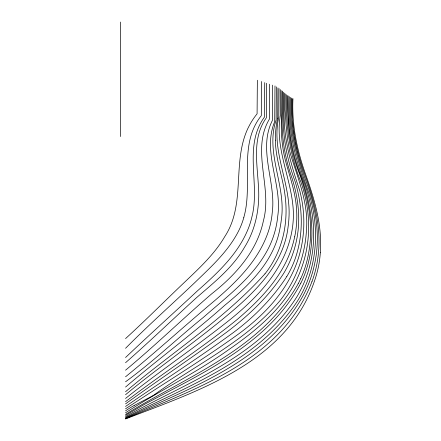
<?xml version="1.0" encoding="UTF-8"?>
<svg xmlns="http://www.w3.org/2000/svg" width="441" height="441" viewBox="0 0 441 441"><rect width="100%" height="100%" fill="white"/><g stroke="black" fill="none" stroke-linecap="round" stroke-linejoin="round"><path stroke-width="0.66" d="M288.26 95.967C287.444 123.265 290.95 150.789 301.021 176.301C309.808 200.286 314.35 226.244 310.536 251.706A105.344 105.344 0 0 1 300.883 283.116M289.351 96.689C287.934 126.606 294.009 156.274 304.808 184.084C313.512 209.161 316.555 236.58 310.519 262.621A117.703 117.703 0 0 1 309.946 265.047A116.192 116.192 0 0 1 309.317 267.466L308.408 270.664A115.095 115.095 0 0 1 307.664 273.045L306.026 277.753A114.583 114.583 0 0 1 305.128 280.079A115.729 115.729 0 0 1 302.509 286.176A113.916 113.916 0 0 1 296.672 297.146C257.682 358.169 185.915 382.909 125.553 416.536M257.357 80.245L257.086 113.833A69.777 69.777 0 0 0 248.206 127.818L247.941 128.309A74.16 74.16 0 0 0 247.247 129.819C232.17 163.809 245.929 204.343 224.739 236.646C214.894 253.536 200.473 267.048 186.466 280.432C166.048 299.704 146.313 319.681 125.553 338.589M261.563 81.502L261.293 115.674C237.953 144.946 253.404 184.095 243.823 217.391M264.732 82.605L264.457 117.058C243.074 146.434 260.344 183.98 251.96 216.685A79.766 79.766 0 0 1 249.534 225.224L249.137 226.338A83.068 83.068 0 0 1 248.3 228.548C238.157 253.999 217.523 273.106 197.43 290.867C173.528 313.138 149.24 335 125.553 357.508M266.601 83.239L266.325 117.879C252.219 137.344 257.053 162.69 258.36 184.977C260.091 206.531 256.116 228.807 244.507 247.28C232.655 267.88 213.72 282.747 196.069 298.072C172.525 319.571 149.51 341.648 125.553 362.695M269.616 84.192L269.335 119.197C250.863 150.403 272.444 187.089 263.498 220.423A89.176 89.176 0 0 1 263.09 222.247C256.453 251.943 235.092 275.366 211.851 293.7C182.717 318.788 155.116 345.606 125.553 370.192M272.632 85.124L272.345 120.514C257.616 149.868 276.336 182.017 272.229 212.782A87.77 87.77 0 0 1 271.882 215.963A80.924 80.924 0 0 1 269.468 227.854A83.911 83.911 0 0 1 268.734 230.307L268.541 230.919A86.16 86.16 0 0 1 267.93 232.743A89.628 89.628 0 0 1 267.279 234.557C257.213 261.634 235.99 282.383 214.508 300.795C184.592 325.816 155.8 352.166 125.553 376.79M274.991 85.918L274.704 121.545C261.982 152.492 282.488 184.371 277.753 216.129A91.397 91.397 0 0 1 277.538 218.086L277.372 219.392A93.972 93.972 0 0 1 277.086 221.343L276.871 222.644A93.63 93.63 0 0 1 276.518 224.585L276.264 225.875A92.555 92.555 0 0 1 275.537 229.083L275.217 230.356A90.769 90.769 0 0 1 274.335 233.526L273.949 234.783A88.729 88.729 0 0 1 269.953 245.202C255.763 275.504 227.815 295.839 203.389 317.36C177.188 338.539 152.823 361.912 125.553 381.768M276.397 86.894L276.132 119.963C264.936 153.203 286.523 186.069 281.319 219.723A94.01 94.01 0 0 1 280.785 223.741L280.454 225.742A94.165 94.165 0 0 1 280.079 227.743C274.583 260.719 249.545 284.98 224.86 305.216C192.816 333.765 158.154 359.161 125.553 387.049M277.703 118.21L277.946 87.891M279.043 88.597L278.817 116.975C270.829 151.296 291.104 183.456 288.965 217.6A96.7 96.7 0 0 1 288.844 219.712L288.734 221.117A97.014 97.014 0 0 1 288.375 224.634A96.783 96.783 0 0 1 288.1 226.735C284.07 262.489 257.809 289.395 231.745 311.605C197.502 340.744 160.133 365.958 125.553 394.695M280.592 89.6L280.388 115.228C274.33 149.196 292.427 179.752 293.392 213.014A93.564 93.564 0 0 1 291.242 234.469A97.61 97.61 0 0 1 290.751 236.585A100.421 100.421 0 0 1 290.217 238.697C281.7 271.843 257.064 297.559 231.288 318.628C196.791 346.213 160.055 370.859 125.553 398.438M281.827 90.581L281.639 113.839C280.697 129.671 281.556 145.734 285.581 161.119C289.974 177.128 295.674 192.993 296.578 209.718A104.787 104.787 0 0 1 296.705 211.917A98.354 98.354 0 0 1 294.687 236.806M282.516 91.309L282.339 113.056C281.099 135.387 284.726 157.718 292.229 178.748C298.502 198.885 300.944 220.621 296.297 241.376A106.843 106.843 0 0 1 295.795 243.581A106.783 106.783 0 0 1 295.255 245.769A106 106 0 0 1 294.665 247.947L294.246 249.391A105.068 105.068 0 0 1 293.585 251.546L292.377 255.102A103.381 103.381 0 0 1 288.976 263.42A99.473 99.473 0 0 1 283.739 273.293C269.192 296.093 249.204 314.995 227.821 331.34C194.233 356.212 159.383 379.326 125.553 403.873M283.409 92.224L283.249 112.047C282.427 135.822 286.953 159.377 295.139 181.642C301.914 203.907 303.568 228.063 297.609 250.709A97.026 97.026 0 0 1 286.81 276.507M284.307 93.095L284.164 111.033C283.293 138.463 291.049 164.807 299.693 190.495C306.297 215.638 305.144 242.93 295.178 267.042A108.293 108.293 0 0 1 294.279 269.175C282.356 296.341 260.752 317.989 236.977 335.127C200.809 361.124 162.685 384.227 125.553 408.796M285.266 93.905L285.134 109.952L286.137 125.547L287.615 139.582L289.72 151.098A108.872 108.872 0 0 0 290.272 153.369C297.774 178.39 308.766 203.384 306.456 230.141C305.1 255.675 295.878 280.845 279.848 300.828C245.698 341.527 196.344 364.244 154.047 394.927A98.481 98.481 0 0 1 150.116 397.176L134.119 405.505M290.437 97.389C288.425 129.963 297.504 161.61 308.491 191.89C317.415 219.436 318.209 249.849 308.733 277.361A116.518 116.518 0 0 1 307.614 280.509A110.509 110.509 0 0 1 296.81 302.074C257.081 361.714 186.587 386.432 125.553 417.495M291.407 98.012C289.704 128.232 297.306 157.906 307.752 186.008C316.368 210.506 320.243 237.197 314.841 262.858A118.265 118.265 0 0 1 314.317 265.328A119.125 119.125 0 0 1 312.206 273.464A118.601 118.601 0 0 1 310.387 279.054L309.229 282.201A117.775 117.775 0 0 1 307.983 285.316A115.818 115.818 0 0 1 306.991 287.626A118.662 118.662 0 0 1 304.483 292.934A117.719 117.719 0 0 1 302.939 295.905C266.066 362.122 190.104 387.799 125.553 418.162M292.185 98.668C290.922 124.478 296.043 150.177 304.731 174.399C313.81 199.42 321.18 225.93 318.457 252.809A116.049 116.049 0 0 1 318.198 255.333A110.482 110.482 0 0 1 311.98 281.573M292.967 98.674C291.633 124.037 296.804 149.251 305.161 173.093C313.805 197.254 321.665 222.429 320.513 248.41A121.22 121.22 0 0 1 320.398 250.968L320.293 252.665M300.806 283.078C274.644 333.429 222.964 362.794 174.548 388.361L145.48 403.785L125.553 415.323M298.193 283.734C261.353 349.437 186.356 376.658 125.553 414.397M264.975 273.828C224.045 319.284 171.913 352.32 125.553 391.724M125.553 348.296C148.093 325.497 172.084 304.196 195.308 282.113C211.658 266.265 229.166 250.466 239.259 229.645A73.873 73.873 0 0 0 243.84 217.396M125.553 401.674C162.338 373.516 201.449 348.456 237.445 319.278C261.21 298.937 284.324 274.947 292.89 243.994A104.55 104.55 0 0 0 293.48 241.85L294.191 238.972A102.031 102.031 0 0 0 294.676 236.806M125.553 406.448C161.224 381.906 197.722 358.544 232.721 333.032C253.173 317.922 271.458 299.615 285.564 278.398A105.057 105.057 0 0 0 286.76 276.474M125.553 412.765C159.41 390.847 195.854 373.103 228.747 349.652C258.658 328.914 288.69 303.981 301.308 268.624A115.277 115.277 0 0 0 302.388 265.543C311.555 238.642 310.266 208.951 300.999 182.265C289.605 154.515 285.542 124.566 286.463 94.71M125.553 418.658C195.341 388.753 280.278 361.014 311.043 283.927A117.808 117.808 0 0 0 311.952 281.562M125.553 418.95C197.777 390.969 286.347 362.888 314.251 281.672A108.453 108.453 0 0 0 320.331 252.671M275.438 140.15C275.443 158.942 282.731 176.62 285.007 195.104C287.389 212.805 285.812 231.128 279.517 247.897A98.288 98.288 0 0 1 278.767 249.854L278.508 250.505A97.957 97.957 0 0 1 277.703 252.439A97.93 97.93 0 0 1 276.27 255.626A95.113 95.113 0 0 1 274.732 258.746A90.543 90.543 0 0 1 264.986 273.833M287.549 95.482C287.119 121.165 289.224 147.272 298.574 171.428C307.774 195.958 313.325 222.479 309.339 248.685A117.438 117.438 0 0 1 308.97 251.133L308.694 252.759A106.231 106.231 0 0 1 300.762 278.602M120.415 22.05L120.415 136.539M125.542 410.858A93.012 93.012 0 0 1 134.13 405.516M300.712 278.58A113.309 113.309 0 0 1 298.193 283.734M275.482 140.15A88.305 88.305 0 0 1 277.654 118.199"/></g></svg>
